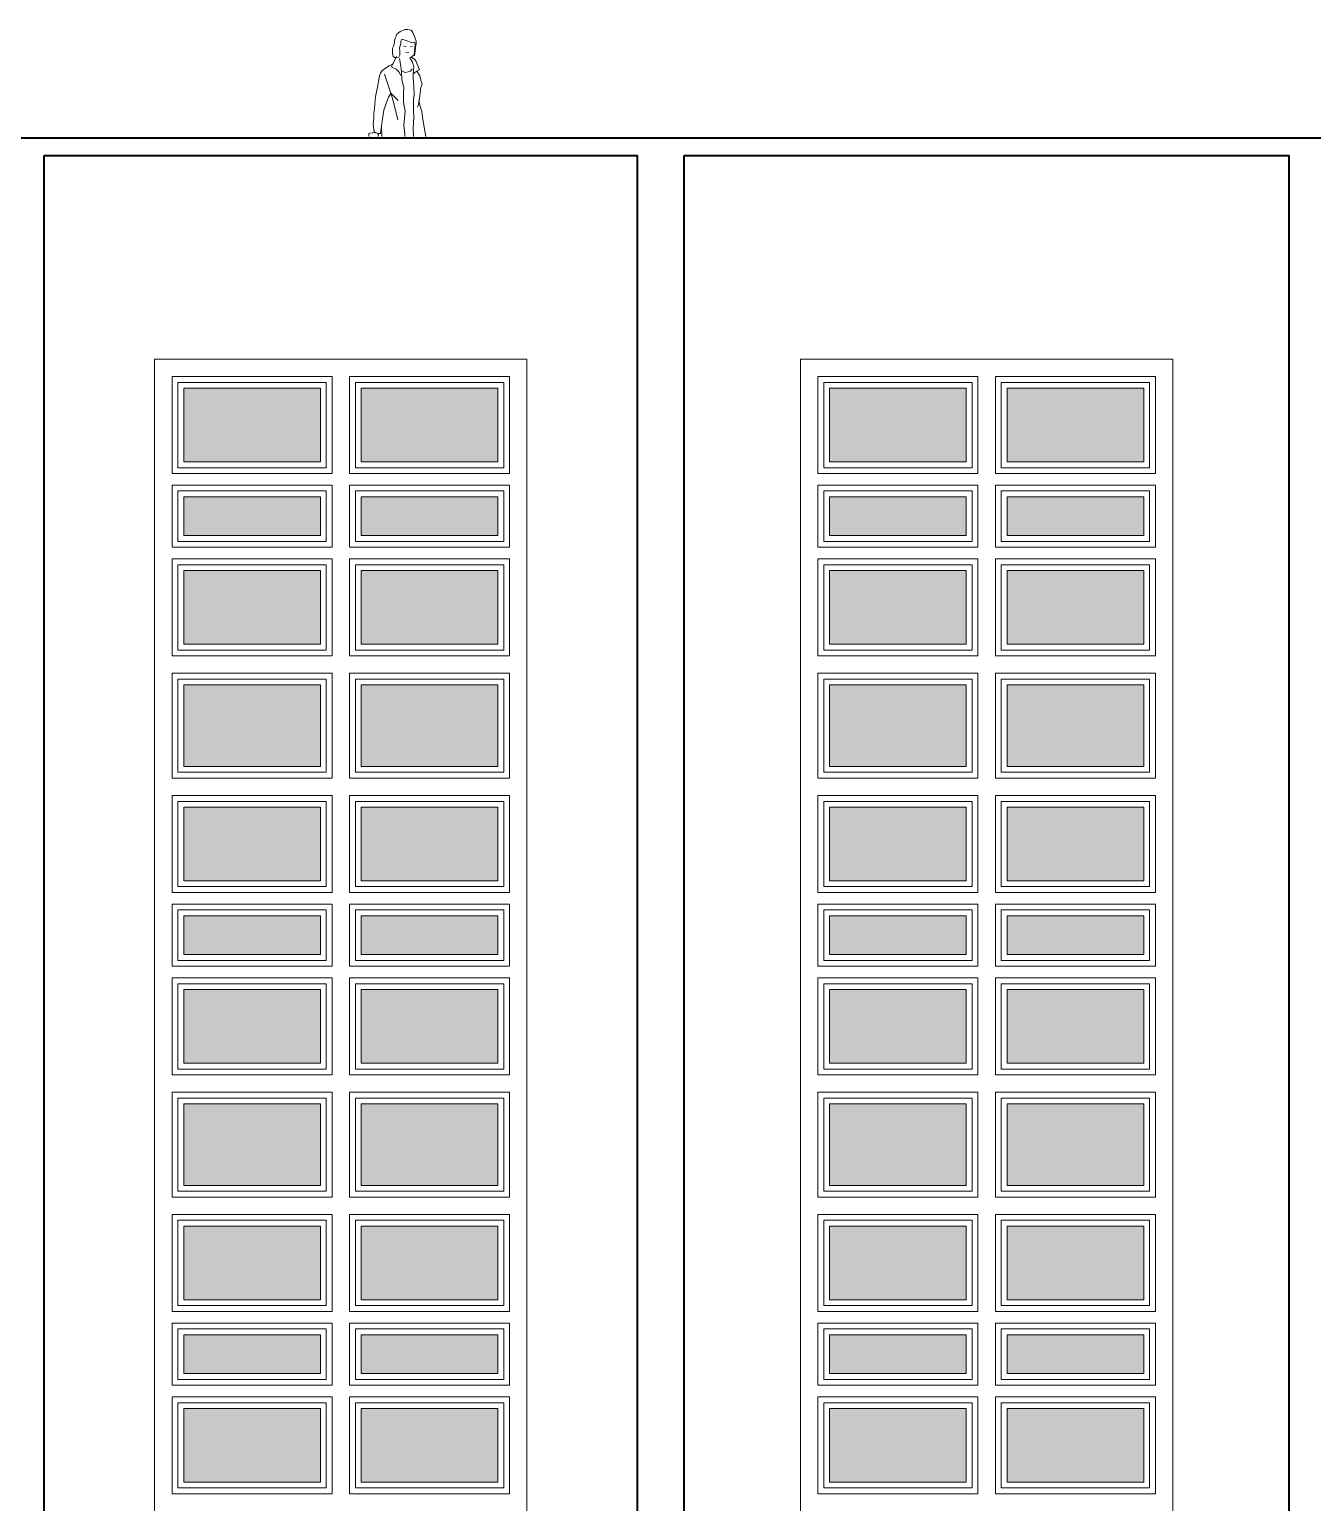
# Model space of a CAD drawing. Extents: x 1009 to 1343, y -172900 to 201.
# Drawn here: x 1243.58 to 1254.6, y -85.75 to -73.09 of the extents above; entities that cross this region are included whole.
import ezdxf

# ---------------------------------------------------------------- set-up
doc = ezdxf.new("R2010")
doc.units = 0
doc.header["$LTSCALE"] = 0.5
for name, color, linetype, lineweight in [('Carpintería', 55, 'CONTINUOUS', 20), ('Muros corte', 7, 'CONTINUOUS', 40), ('Punta 015', 64, 'CONTINUOUS', 13), ('Vidrios', 147, 'CONTINUOUS', 13)]:
    doc.layers.add(name, color=color, linetype=linetype, lineweight=lineweight)

msp = doc.modelspace()

# ---------------------------------------------------------------- hatches: boundary and pattern name
at = {"layer": 'Vidrios'}
h = msp.add_hatch(color=256, dxfattribs=at)
h.dxf.hatch_style = 1
h.paths.add_polyline_path([(1246.077, -76.173), (1244.902, -76.173), (1244.902, -76.806), (1246.077, -76.806)])
h.paths.add_polyline_path([(1247.602, -76.173), (1246.427, -76.173), (1246.427, -76.806), (1247.602, -76.806)])
h.paths.add_polyline_path([(1246.077, -77.106), (1244.902, -77.106), (1244.902, -77.44), (1246.077, -77.44)])
h.paths.add_polyline_path([(1247.602, -77.106), (1246.427, -77.106), (1246.427, -77.44), (1247.602, -77.44)])
h.paths.add_polyline_path([(1246.077, -77.74), (1244.902, -77.74), (1244.902, -78.373), (1246.077, -78.373)])
h.paths.add_polyline_path([(1247.602, -77.74), (1246.427, -77.74), (1246.427, -78.373), (1247.602, -78.373)])
h = msp.add_hatch(color=256, dxfattribs=at)
h.dxf.hatch_style = 1
h.paths.add_polyline_path([(1251.627, -76.173), (1250.452, -76.173), (1250.452, -76.806), (1251.627, -76.806)])
h.paths.add_polyline_path([(1253.152, -76.173), (1251.977, -76.173), (1251.977, -76.806), (1253.152, -76.806)])
h.paths.add_polyline_path([(1251.627, -77.106), (1250.452, -77.106), (1250.452, -77.44), (1251.627, -77.44)])
h.paths.add_polyline_path([(1253.152, -77.106), (1251.977, -77.106), (1251.977, -77.44), (1253.152, -77.44)])
h.paths.add_polyline_path([(1251.627, -77.74), (1250.452, -77.74), (1250.452, -78.373), (1251.627, -78.373)])
h.paths.add_polyline_path([(1253.152, -77.74), (1251.977, -77.74), (1251.977, -78.373), (1253.152, -78.373)])
h = msp.add_hatch(color=256, dxfattribs=at)
h.dxf.hatch_style = 1
h.paths.add_polyline_path([(1246.077, -78.723), (1244.902, -78.723), (1244.902, -79.423), (1246.077, -79.423)])
h.paths.add_polyline_path([(1247.602, -78.723), (1246.427, -78.723), (1246.427, -79.423), (1247.602, -79.423)])
h.paths.add_polyline_path([(1246.077, -79.773), (1244.902, -79.773), (1244.902, -80.406), (1246.077, -80.406)])
h.paths.add_polyline_path([(1247.602, -79.773), (1246.427, -79.773), (1246.427, -80.406), (1247.602, -80.406)])
h.paths.add_polyline_path([(1246.077, -80.706), (1244.902, -80.706), (1244.902, -81.04), (1246.077, -81.04)])
h.paths.add_polyline_path([(1247.602, -80.706), (1246.427, -80.706), (1246.427, -81.04), (1247.602, -81.04)])
h.paths.add_polyline_path([(1246.077, -81.34), (1244.902, -81.34), (1244.902, -81.973), (1246.077, -81.973)])
h.paths.add_polyline_path([(1247.602, -81.34), (1246.427, -81.34), (1246.427, -81.973), (1247.602, -81.973)])
h = msp.add_hatch(color=256, dxfattribs=at)
h.dxf.hatch_style = 1
h.paths.add_polyline_path([(1251.627, -78.723), (1250.452, -78.723), (1250.452, -79.423), (1251.627, -79.423)])
h.paths.add_polyline_path([(1253.152, -78.723), (1251.977, -78.723), (1251.977, -79.423), (1253.152, -79.423)])
h.paths.add_polyline_path([(1251.627, -79.773), (1250.452, -79.773), (1250.452, -80.406), (1251.627, -80.406)])
h.paths.add_polyline_path([(1253.152, -79.773), (1251.977, -79.773), (1251.977, -80.406), (1253.152, -80.406)])
h.paths.add_polyline_path([(1251.627, -80.706), (1250.452, -80.706), (1250.452, -81.04), (1251.627, -81.04)])
h.paths.add_polyline_path([(1253.152, -80.706), (1251.977, -80.706), (1251.977, -81.04), (1253.152, -81.04)])
h.paths.add_polyline_path([(1251.627, -81.34), (1250.452, -81.34), (1250.452, -81.973), (1251.627, -81.973)])
h.paths.add_polyline_path([(1253.152, -81.34), (1251.977, -81.34), (1251.977, -81.973), (1253.152, -81.973)])
h = msp.add_hatch(color=256, dxfattribs=at)
h.dxf.hatch_style = 1
h.paths.add_polyline_path([(1246.077, -82.323), (1244.902, -82.323), (1244.902, -83.023), (1246.077, -83.023)])
h.paths.add_polyline_path([(1247.602, -82.323), (1246.427, -82.323), (1246.427, -83.023), (1247.602, -83.023)])
h.paths.add_polyline_path([(1246.077, -83.373), (1244.902, -83.373), (1244.902, -84.006), (1246.077, -84.006)])
h.paths.add_polyline_path([(1247.602, -83.373), (1246.427, -83.373), (1246.427, -84.006), (1247.602, -84.006)])
h.paths.add_polyline_path([(1246.077, -84.306), (1244.902, -84.306), (1244.902, -84.64), (1246.077, -84.64)])
h.paths.add_polyline_path([(1247.602, -84.306), (1246.427, -84.306), (1246.427, -84.64), (1247.602, -84.64)])
h.paths.add_polyline_path([(1246.077, -84.94), (1244.902, -84.94), (1244.902, -85.573), (1246.077, -85.573)])
h.paths.add_polyline_path([(1247.602, -84.94), (1246.427, -84.94), (1246.427, -85.573), (1247.602, -85.573)])
h = msp.add_hatch(color=256, dxfattribs=at)
h.dxf.hatch_style = 1
h.paths.add_polyline_path([(1251.627, -82.323), (1250.452, -82.323), (1250.452, -83.023), (1251.627, -83.023)])
h.paths.add_polyline_path([(1253.152, -82.323), (1251.977, -82.323), (1251.977, -83.023), (1253.152, -83.023)])
h.paths.add_polyline_path([(1251.627, -83.373), (1250.452, -83.373), (1250.452, -84.006), (1251.627, -84.006)])
h.paths.add_polyline_path([(1253.152, -83.373), (1251.977, -83.373), (1251.977, -84.006), (1253.152, -84.006)])
h.paths.add_polyline_path([(1251.627, -84.306), (1250.452, -84.306), (1250.452, -84.64), (1251.627, -84.64)])
h.paths.add_polyline_path([(1253.152, -84.306), (1251.977, -84.306), (1251.977, -84.64), (1253.152, -84.64)])
h.paths.add_polyline_path([(1251.627, -84.94), (1250.452, -84.94), (1250.452, -85.573), (1251.627, -85.573)])
h.paths.add_polyline_path([(1253.152, -84.94), (1251.977, -84.94), (1251.977, -85.573), (1253.152, -85.573)])

# ---------------------------------------------------------------- linework, layer by layer
at = {"layer": 'Carpintería'}
for p, q in [((1244.652, -93.023), (1244.652, -75.923)), ((1247.852, -75.923), (1244.652, -75.923)), ((1247.852, -93.023), (1247.852, -75.923)), ((1250.202, -93.023), (1250.202, -75.923)), ((1253.402, -75.923), (1250.202, -75.923)), ((1253.402, -93.023), (1253.402, -75.923)), ((1244.802, -76.906), (1244.802, -76.073)), ((1244.802, -76.073), (1246.177, -76.073)), ((1244.852, -76.856), (1244.852, -76.123)), ((1244.852, -76.123), (1246.127, -76.123)), ((1244.902, -76.806), (1244.902, -76.173)), ((1244.902, -76.173), (1246.077, -76.173)), ((1246.077, -76.806), (1246.077, -76.173)), ((1246.127, -76.856), (1246.127, -76.123)), ((1246.177, -76.906), (1246.177, -76.073)), ((1246.327, -76.906), (1246.327, -76.073)), ((1246.327, -76.073), (1247.702, -76.073)), ((1246.377, -76.123), (1247.652, -76.123)), ((1246.377, -76.856), (1246.377, -76.123)), ((1246.427, -76.173), (1247.602, -76.173)), ((1246.427, -76.806), (1246.427, -76.173)), ((1247.602, -76.173), (1247.602, -76.806)), ((1247.652, -76.123), (1247.652, -76.856)), ((1247.702, -76.073), (1247.702, -76.906)), ((1250.352, -76.906), (1250.352, -76.073)), ((1250.352, -76.073), (1251.727, -76.073)), ((1250.402, -76.856), (1250.402, -76.123)), ((1250.402, -76.123), (1251.677, -76.123)), ((1250.452, -76.806), (1250.452, -76.173)), ((1250.452, -76.173), (1251.627, -76.173)), ((1251.627, -76.806), (1251.627, -76.173)), ((1251.677, -76.856), (1251.677, -76.123)), ((1251.727, -76.906), (1251.727, -76.073)), ((1251.877, -76.906), (1251.877, -76.073)), ((1251.877, -76.073), (1253.252, -76.073)), ((1251.927, -76.123), (1253.202, -76.123)), ((1251.927, -76.856), (1251.927, -76.123)), ((1251.977, -76.173), (1253.152, -76.173)), ((1251.977, -76.806), (1251.977, -76.173)), ((1253.152, -76.173), (1253.152, -76.806)), ((1253.202, -76.123), (1253.202, -76.856)), ((1253.252, -76.073), (1253.252, -76.906)), ((1246.077, -76.806), (1244.902, -76.806)), ((1247.602, -76.806), (1246.427, -76.806)), ((1251.627, -76.806), (1250.452, -76.806)), ((1253.152, -76.806), (1251.977, -76.806)), ((1246.177, -76.906), (1244.802, -76.906)), ((1246.127, -76.856), (1244.852, -76.856)), ((1247.702, -76.906), (1246.327, -76.906)), ((1247.652, -76.856), (1246.377, -76.856)), ((1251.727, -76.906), (1250.352, -76.906)), ((1251.677, -76.856), (1250.402, -76.856)), ((1253.252, -76.906), (1251.877, -76.906)), ((1253.202, -76.856), (1251.927, -76.856)), ((1244.802, -77.54), (1244.802, -77.006)), ((1244.802, -77.006), (1246.177, -77.006)), ((1244.852, -77.49), (1244.852, -77.056)), ((1244.852, -77.056), (1246.127, -77.056)), ((1246.127, -77.49), (1246.127, -77.056)), ((1246.177, -77.54), (1246.177, -77.006)), ((1246.327, -77.54), (1246.327, -77.006)), ((1246.327, -77.006), (1247.702, -77.006)), ((1246.377, -77.056), (1247.652, -77.056)), ((1246.377, -77.49), (1246.377, -77.056)), ((1247.652, -77.056), (1247.652, -77.49)), ((1247.702, -77.006), (1247.702, -77.54)), ((1250.352, -77.54), (1250.352, -77.006)), ((1250.352, -77.006), (1251.727, -77.006)), ((1250.402, -77.49), (1250.402, -77.056)), ((1250.402, -77.056), (1251.677, -77.056)), ((1251.677, -77.49), (1251.677, -77.056)), ((1251.727, -77.54), (1251.727, -77.006)), ((1251.877, -77.54), (1251.877, -77.006)), ((1251.877, -77.006), (1253.252, -77.006)), ((1251.927, -77.056), (1253.202, -77.056)), ((1251.927, -77.49), (1251.927, -77.056)), ((1253.202, -77.056), (1253.202, -77.49)), ((1253.252, -77.006), (1253.252, -77.54)), ((1244.902, -77.44), (1244.902, -77.106)), ((1244.902, -77.106), (1246.077, -77.106)), ((1246.077, -77.44), (1246.077, -77.106)), ((1246.427, -77.106), (1247.602, -77.106)), ((1246.427, -77.44), (1246.427, -77.106)), ((1247.602, -77.106), (1247.602, -77.44)), ((1250.452, -77.44), (1250.452, -77.106)), ((1250.452, -77.106), (1251.627, -77.106)), ((1251.627, -77.44), (1251.627, -77.106)), ((1251.977, -77.106), (1253.152, -77.106)), ((1251.977, -77.44), (1251.977, -77.106)), ((1253.152, -77.106), (1253.152, -77.44)), ((1246.077, -77.44), (1244.902, -77.44)), ((1247.602, -77.44), (1246.427, -77.44)), ((1251.627, -77.44), (1250.452, -77.44)), ((1253.152, -77.44), (1251.977, -77.44)), ((1246.177, -77.54), (1244.802, -77.54)), ((1246.127, -77.49), (1244.852, -77.49)), ((1247.702, -77.54), (1246.327, -77.54)), ((1247.652, -77.49), (1246.377, -77.49)), ((1251.727, -77.54), (1250.352, -77.54)), ((1251.677, -77.49), (1250.402, -77.49)), ((1253.252, -77.54), (1251.877, -77.54)), ((1253.202, -77.49), (1251.927, -77.49)), ((1244.802, -78.473), (1244.802, -77.64)), ((1244.802, -77.64), (1246.177, -77.64)), ((1244.852, -78.423), (1244.852, -77.69)), ((1244.852, -77.69), (1246.127, -77.69)), ((1246.127, -78.423), (1246.127, -77.69)), ((1246.177, -78.473), (1246.177, -77.64)), ((1246.327, -78.473), (1246.327, -77.64)), ((1246.327, -77.64), (1247.702, -77.64)), ((1246.377, -77.69), (1247.652, -77.69)), ((1246.377, -78.423), (1246.377, -77.69)), ((1247.652, -77.69), (1247.652, -78.423)), ((1247.702, -77.64), (1247.702, -78.473)), ((1250.352, -78.473), (1250.352, -77.64)), ((1250.352, -77.64), (1251.727, -77.64)), ((1250.402, -78.423), (1250.402, -77.69)), ((1250.402, -77.69), (1251.677, -77.69)), ((1251.677, -78.423), (1251.677, -77.69)), ((1251.727, -78.473), (1251.727, -77.64)), ((1251.877, -78.473), (1251.877, -77.64)), ((1251.877, -77.64), (1253.252, -77.64)), ((1251.927, -77.69), (1253.202, -77.69)), ((1251.927, -78.423), (1251.927, -77.69)), ((1253.202, -77.69), (1253.202, -78.423)), ((1253.252, -77.64), (1253.252, -78.473)), ((1244.902, -78.373), (1244.902, -77.74)), ((1244.902, -77.74), (1246.077, -77.74)), ((1246.077, -78.373), (1246.077, -77.74)), ((1246.427, -77.74), (1247.602, -77.74)), ((1246.427, -78.373), (1246.427, -77.74)), ((1247.602, -77.74), (1247.602, -78.373)), ((1250.452, -78.373), (1250.452, -77.74)), ((1250.452, -77.74), (1251.627, -77.74)), ((1251.627, -78.373), (1251.627, -77.74)), ((1251.977, -77.74), (1253.152, -77.74)), ((1251.977, -78.373), (1251.977, -77.74)), ((1253.152, -77.74), (1253.152, -78.373)), ((1246.177, -78.473), (1244.802, -78.473)), ((1246.127, -78.423), (1244.852, -78.423)), ((1246.077, -78.373), (1244.902, -78.373)), ((1247.702, -78.473), (1246.327, -78.473)), ((1247.652, -78.423), (1246.377, -78.423)), ((1247.602, -78.373), (1246.427, -78.373)), ((1251.727, -78.473), (1250.352, -78.473)), ((1251.677, -78.423), (1250.402, -78.423)), ((1251.627, -78.373), (1250.452, -78.373)), ((1253.252, -78.473), (1251.877, -78.473)), ((1253.202, -78.423), (1251.927, -78.423)), ((1253.152, -78.373), (1251.977, -78.373)), ((1244.802, -79.523), (1244.802, -78.623)), ((1244.802, -78.623), (1246.177, -78.623)), ((1244.852, -79.473), (1244.852, -78.673)), ((1244.852, -78.673), (1246.127, -78.673)), ((1244.902, -79.423), (1244.902, -78.723)), ((1244.902, -78.723), (1246.077, -78.723)), ((1246.077, -79.423), (1246.077, -78.723)), ((1246.127, -79.473), (1246.127, -78.673)), ((1246.177, -79.523), (1246.177, -78.623)), ((1246.327, -79.523), (1246.327, -78.623)), ((1246.327, -78.623), (1247.702, -78.623)), ((1246.377, -78.673), (1247.652, -78.673)), ((1246.377, -79.473), (1246.377, -78.673)), ((1246.427, -78.723), (1247.602, -78.723)), ((1246.427, -79.423), (1246.427, -78.723)), ((1247.602, -78.723), (1247.602, -79.423)), ((1247.652, -78.673), (1247.652, -79.473)), ((1247.702, -78.623), (1247.702, -79.523)), ((1250.352, -79.523), (1250.352, -78.623)), ((1250.352, -78.623), (1251.727, -78.623)), ((1250.402, -79.473), (1250.402, -78.673)), ((1250.402, -78.673), (1251.677, -78.673)), ((1250.452, -79.423), (1250.452, -78.723)), ((1250.452, -78.723), (1251.627, -78.723)), ((1251.627, -79.423), (1251.627, -78.723)), ((1251.677, -79.473), (1251.677, -78.673)), ((1251.727, -79.523), (1251.727, -78.623)), ((1251.877, -79.523), (1251.877, -78.623)), ((1251.877, -78.623), (1253.252, -78.623)), ((1251.927, -78.673), (1253.202, -78.673)), ((1251.927, -79.473), (1251.927, -78.673)), ((1251.977, -78.723), (1253.152, -78.723)), ((1251.977, -79.423), (1251.977, -78.723)), ((1253.152, -78.723), (1253.152, -79.423)), ((1253.202, -78.673), (1253.202, -79.473)), ((1253.252, -78.623), (1253.252, -79.523)), ((1246.127, -79.473), (1244.852, -79.473)), ((1246.077, -79.423), (1244.902, -79.423)), ((1247.652, -79.473), (1246.377, -79.473)), ((1247.602, -79.423), (1246.427, -79.423)), ((1251.677, -79.473), (1250.402, -79.473)), ((1251.627, -79.423), (1250.452, -79.423)), ((1253.202, -79.473), (1251.927, -79.473)), ((1253.152, -79.423), (1251.977, -79.423)), ((1246.177, -79.523), (1244.802, -79.523)), ((1247.702, -79.523), (1246.327, -79.523)), ((1251.727, -79.523), (1250.352, -79.523)), ((1253.252, -79.523), (1251.877, -79.523)), ((1244.802, -80.506), (1244.802, -79.673)), ((1244.802, -79.673), (1246.177, -79.673)), ((1244.852, -80.456), (1244.852, -79.723)), ((1244.852, -79.723), (1246.127, -79.723)), ((1246.127, -80.456), (1246.127, -79.723)), ((1246.177, -80.506), (1246.177, -79.673)), ((1246.327, -80.506), (1246.327, -79.673)), ((1246.327, -79.673), (1247.702, -79.673)), ((1246.377, -79.723), (1247.652, -79.723)), ((1246.377, -80.456), (1246.377, -79.723)), ((1247.652, -79.723), (1247.652, -80.456)), ((1247.702, -79.673), (1247.702, -80.506)), ((1250.352, -80.506), (1250.352, -79.673)), ((1250.352, -79.673), (1251.727, -79.673)), ((1250.402, -80.456), (1250.402, -79.723)), ((1250.402, -79.723), (1251.677, -79.723)), ((1251.677, -80.456), (1251.677, -79.723)), ((1251.727, -80.506), (1251.727, -79.673)), ((1251.877, -80.506), (1251.877, -79.673)), ((1251.877, -79.673), (1253.252, -79.673)), ((1251.927, -79.723), (1253.202, -79.723)), ((1251.927, -80.456), (1251.927, -79.723)), ((1253.202, -79.723), (1253.202, -80.456)), ((1253.252, -79.673), (1253.252, -80.506)), ((1244.902, -80.406), (1244.902, -79.773)), ((1244.902, -79.773), (1246.077, -79.773)), ((1246.077, -80.406), (1246.077, -79.773)), ((1246.427, -79.773), (1247.602, -79.773)), ((1246.427, -80.406), (1246.427, -79.773)), ((1247.602, -79.773), (1247.602, -80.406)), ((1250.452, -80.406), (1250.452, -79.773)), ((1250.452, -79.773), (1251.627, -79.773)), ((1251.627, -80.406), (1251.627, -79.773)), ((1251.977, -79.773), (1253.152, -79.773)), ((1251.977, -80.406), (1251.977, -79.773)), ((1253.152, -79.773), (1253.152, -80.406)), ((1246.127, -80.456), (1244.852, -80.456)), ((1246.077, -80.406), (1244.902, -80.406)), ((1247.652, -80.456), (1246.377, -80.456)), ((1247.602, -80.406), (1246.427, -80.406)), ((1251.677, -80.456), (1250.402, -80.456)), ((1251.627, -80.406), (1250.452, -80.406)), ((1253.202, -80.456), (1251.927, -80.456)), ((1253.152, -80.406), (1251.977, -80.406)), ((1246.177, -80.506), (1244.802, -80.506)), ((1244.802, -81.14), (1244.802, -80.606)), ((1244.802, -80.606), (1246.177, -80.606)), ((1246.177, -81.14), (1246.177, -80.606)), ((1247.702, -80.506), (1246.327, -80.506)), ((1246.327, -81.14), (1246.327, -80.606)), ((1246.327, -80.606), (1247.702, -80.606)), ((1247.702, -80.606), (1247.702, -81.14)), ((1251.727, -80.506), (1250.352, -80.506)), ((1250.352, -81.14), (1250.352, -80.606)), ((1250.352, -80.606), (1251.727, -80.606)), ((1251.727, -81.14), (1251.727, -80.606)), ((1253.252, -80.506), (1251.877, -80.506)), ((1251.877, -81.14), (1251.877, -80.606)), ((1251.877, -80.606), (1253.252, -80.606)), ((1253.252, -80.606), (1253.252, -81.14)), ((1244.852, -81.09), (1244.852, -80.656)), ((1244.852, -80.656), (1246.127, -80.656)), ((1244.902, -81.04), (1244.902, -80.706)), ((1244.902, -80.706), (1246.077, -80.706)), ((1246.077, -81.04), (1246.077, -80.706)), ((1246.127, -81.09), (1246.127, -80.656)), ((1246.377, -80.656), (1247.652, -80.656)), ((1246.377, -81.09), (1246.377, -80.656)), ((1246.427, -80.706), (1247.602, -80.706)), ((1246.427, -81.04), (1246.427, -80.706)), ((1247.602, -80.706), (1247.602, -81.04)), ((1247.652, -80.656), (1247.652, -81.09)), ((1250.402, -81.09), (1250.402, -80.656)), ((1250.402, -80.656), (1251.677, -80.656)), ((1250.452, -81.04), (1250.452, -80.706)), ((1250.452, -80.706), (1251.627, -80.706)), ((1251.627, -81.04), (1251.627, -80.706)), ((1251.677, -81.09), (1251.677, -80.656)), ((1251.927, -80.656), (1253.202, -80.656)), ((1251.927, -81.09), (1251.927, -80.656)), ((1251.977, -80.706), (1253.152, -80.706)), ((1251.977, -81.04), (1251.977, -80.706)), ((1253.152, -80.706), (1253.152, -81.04)), ((1253.202, -80.656), (1253.202, -81.09)), ((1246.127, -81.09), (1244.852, -81.09)), ((1246.077, -81.04), (1244.902, -81.04)), ((1247.652, -81.09), (1246.377, -81.09)), ((1247.602, -81.04), (1246.427, -81.04)), ((1251.677, -81.09), (1250.402, -81.09)), ((1251.627, -81.04), (1250.452, -81.04)), ((1253.202, -81.09), (1251.927, -81.09)), ((1253.152, -81.04), (1251.977, -81.04)), ((1246.177, -81.14), (1244.802, -81.14)), ((1244.802, -82.073), (1244.802, -81.24)), ((1244.802, -81.24), (1246.177, -81.24)), ((1246.177, -82.073), (1246.177, -81.24)), ((1247.702, -81.14), (1246.327, -81.14)), ((1246.327, -82.073), (1246.327, -81.24)), ((1246.327, -81.24), (1247.702, -81.24)), ((1247.702, -81.24), (1247.702, -82.073)), ((1251.727, -81.14), (1250.352, -81.14)), ((1250.352, -82.073), (1250.352, -81.24)), ((1250.352, -81.24), (1251.727, -81.24)), ((1251.727, -82.073), (1251.727, -81.24)), ((1253.252, -81.14), (1251.877, -81.14)), ((1251.877, -82.073), (1251.877, -81.24)), ((1251.877, -81.24), (1253.252, -81.24)), ((1253.252, -81.24), (1253.252, -82.073)), ((1244.852, -82.023), (1244.852, -81.29)), ((1244.852, -81.29), (1246.127, -81.29)), ((1244.902, -81.973), (1244.902, -81.34)), ((1244.902, -81.34), (1246.077, -81.34)), ((1246.077, -81.973), (1246.077, -81.34)), ((1246.127, -82.023), (1246.127, -81.29)), ((1246.377, -81.29), (1247.652, -81.29)), ((1246.377, -82.023), (1246.377, -81.29)), ((1246.427, -81.34), (1247.602, -81.34)), ((1246.427, -81.973), (1246.427, -81.34)), ((1247.602, -81.34), (1247.602, -81.973)), ((1247.652, -81.29), (1247.652, -82.023)), ((1250.402, -82.023), (1250.402, -81.29)), ((1250.402, -81.29), (1251.677, -81.29)), ((1250.452, -81.973), (1250.452, -81.34)), ((1250.452, -81.34), (1251.627, -81.34)), ((1251.627, -81.973), (1251.627, -81.34)), ((1251.677, -82.023), (1251.677, -81.29)), ((1251.927, -81.29), (1253.202, -81.29)), ((1251.927, -82.023), (1251.927, -81.29)), ((1251.977, -81.34), (1253.152, -81.34)), ((1251.977, -81.973), (1251.977, -81.34)), ((1253.152, -81.34), (1253.152, -81.973)), ((1253.202, -81.29), (1253.202, -82.023)), ((1246.077, -81.973), (1244.902, -81.973)), ((1247.602, -81.973), (1246.427, -81.973)), ((1251.627, -81.973), (1250.452, -81.973)), ((1253.152, -81.973), (1251.977, -81.973)), ((1246.177, -82.073), (1244.802, -82.073)), ((1246.127, -82.023), (1244.852, -82.023)), ((1247.702, -82.073), (1246.327, -82.073)), ((1247.652, -82.023), (1246.377, -82.023)), ((1251.727, -82.073), (1250.352, -82.073)), ((1251.677, -82.023), (1250.402, -82.023)), ((1253.252, -82.073), (1251.877, -82.073)), ((1253.202, -82.023), (1251.927, -82.023)), ((1244.802, -83.123), (1244.802, -82.223)), ((1244.802, -82.223), (1246.177, -82.223)), ((1244.852, -83.073), (1244.852, -82.273)), ((1244.852, -82.273), (1246.127, -82.273)), ((1246.127, -83.073), (1246.127, -82.273)), ((1246.177, -83.123), (1246.177, -82.223)), ((1246.327, -83.123), (1246.327, -82.223)), ((1246.327, -82.223), (1247.702, -82.223)), ((1246.377, -82.273), (1247.652, -82.273)), ((1246.377, -83.073), (1246.377, -82.273)), ((1247.652, -82.273), (1247.652, -83.073)), ((1247.702, -82.223), (1247.702, -83.123)), ((1250.352, -83.123), (1250.352, -82.223)), ((1250.352, -82.223), (1251.727, -82.223)), ((1250.402, -83.073), (1250.402, -82.273)), ((1250.402, -82.273), (1251.677, -82.273)), ((1251.677, -83.073), (1251.677, -82.273)), ((1251.727, -83.123), (1251.727, -82.223)), ((1251.877, -83.123), (1251.877, -82.223)), ((1251.877, -82.223), (1253.252, -82.223)), ((1251.927, -82.273), (1253.202, -82.273)), ((1251.927, -83.073), (1251.927, -82.273)), ((1253.202, -82.273), (1253.202, -83.073)), ((1253.252, -82.223), (1253.252, -83.123)), ((1244.902, -83.023), (1244.902, -82.323)), ((1244.902, -82.323), (1246.077, -82.323)), ((1246.077, -83.023), (1246.077, -82.323)), ((1246.427, -82.323), (1247.602, -82.323)), ((1246.427, -83.023), (1246.427, -82.323)), ((1247.602, -82.323), (1247.602, -83.023)), ((1250.452, -83.023), (1250.452, -82.323)), ((1250.452, -82.323), (1251.627, -82.323)), ((1251.627, -83.023), (1251.627, -82.323)), ((1251.977, -82.323), (1253.152, -82.323)), ((1251.977, -83.023), (1251.977, -82.323)), ((1253.152, -82.323), (1253.152, -83.023)), ((1246.077, -83.023), (1244.902, -83.023)), ((1247.602, -83.023), (1246.427, -83.023)), ((1251.627, -83.023), (1250.452, -83.023)), ((1253.152, -83.023), (1251.977, -83.023)), ((1246.177, -83.123), (1244.802, -83.123)), ((1246.127, -83.073), (1244.852, -83.073)), ((1247.702, -83.123), (1246.327, -83.123)), ((1247.652, -83.073), (1246.377, -83.073)), ((1251.727, -83.123), (1250.352, -83.123)), ((1251.677, -83.073), (1250.402, -83.073)), ((1253.252, -83.123), (1251.877, -83.123)), ((1253.202, -83.073), (1251.927, -83.073)), ((1244.802, -84.106), (1244.802, -83.273)), ((1244.802, -83.273), (1246.177, -83.273)), ((1246.177, -84.106), (1246.177, -83.273)), ((1246.327, -84.106), (1246.327, -83.273)), ((1246.327, -83.273), (1247.702, -83.273)), ((1247.702, -83.273), (1247.702, -84.106)), ((1250.352, -84.106), (1250.352, -83.273)), ((1250.352, -83.273), (1251.727, -83.273)), ((1251.727, -84.106), (1251.727, -83.273)), ((1251.877, -84.106), (1251.877, -83.273)), ((1251.877, -83.273), (1253.252, -83.273)), ((1253.252, -83.273), (1253.252, -84.106)), ((1244.852, -84.056), (1244.852, -83.323)), ((1244.852, -83.323), (1246.127, -83.323)), ((1244.902, -84.006), (1244.902, -83.373)), ((1244.902, -83.373), (1246.077, -83.373)), ((1246.077, -84.006), (1246.077, -83.373)), ((1246.127, -84.056), (1246.127, -83.323)), ((1246.377, -83.323), (1247.652, -83.323)), ((1246.377, -84.056), (1246.377, -83.323)), ((1246.427, -83.373), (1247.602, -83.373)), ((1246.427, -84.006), (1246.427, -83.373)), ((1247.602, -83.373), (1247.602, -84.006)), ((1247.652, -83.323), (1247.652, -84.056)), ((1250.402, -84.056), (1250.402, -83.323)), ((1250.402, -83.323), (1251.677, -83.323)), ((1250.452, -84.006), (1250.452, -83.373)), ((1250.452, -83.373), (1251.627, -83.373)), ((1251.627, -84.006), (1251.627, -83.373)), ((1251.677, -84.056), (1251.677, -83.323)), ((1251.927, -83.323), (1253.202, -83.323)), ((1251.927, -84.056), (1251.927, -83.323)), ((1251.977, -83.373), (1253.152, -83.373)), ((1251.977, -84.006), (1251.977, -83.373)), ((1253.152, -83.373), (1253.152, -84.006)), ((1253.202, -83.323), (1253.202, -84.056)), ((1246.077, -84.006), (1244.902, -84.006)), ((1247.602, -84.006), (1246.427, -84.006)), ((1251.627, -84.006), (1250.452, -84.006)), ((1253.152, -84.006), (1251.977, -84.006)), ((1246.177, -84.106), (1244.802, -84.106)), ((1246.127, -84.056), (1244.852, -84.056)), ((1247.702, -84.106), (1246.327, -84.106)), ((1247.652, -84.056), (1246.377, -84.056)), ((1251.727, -84.106), (1250.352, -84.106)), ((1251.677, -84.056), (1250.402, -84.056)), ((1253.252, -84.106), (1251.877, -84.106)), ((1253.202, -84.056), (1251.927, -84.056)), ((1244.802, -84.74), (1244.802, -84.206)), ((1244.802, -84.206), (1246.177, -84.206)), ((1244.852, -84.69), (1244.852, -84.256)), ((1244.852, -84.256), (1246.127, -84.256)), ((1246.127, -84.69), (1246.127, -84.256)), ((1246.177, -84.74), (1246.177, -84.206)), ((1246.327, -84.74), (1246.327, -84.206)), ((1246.327, -84.206), (1247.702, -84.206)), ((1246.377, -84.256), (1247.652, -84.256)), ((1246.377, -84.69), (1246.377, -84.256)), ((1247.652, -84.256), (1247.652, -84.69)), ((1247.702, -84.206), (1247.702, -84.74)), ((1250.352, -84.74), (1250.352, -84.206)), ((1250.352, -84.206), (1251.727, -84.206)), ((1250.402, -84.69), (1250.402, -84.256)), ((1250.402, -84.256), (1251.677, -84.256)), ((1251.677, -84.69), (1251.677, -84.256)), ((1251.727, -84.74), (1251.727, -84.206)), ((1251.877, -84.74), (1251.877, -84.206)), ((1251.877, -84.206), (1253.252, -84.206)), ((1251.927, -84.256), (1253.202, -84.256)), ((1251.927, -84.69), (1251.927, -84.256)), ((1253.202, -84.256), (1253.202, -84.69)), ((1253.252, -84.206), (1253.252, -84.74)), ((1244.902, -84.64), (1244.902, -84.306)), ((1244.902, -84.306), (1246.077, -84.306)), ((1246.077, -84.64), (1246.077, -84.306)), ((1246.427, -84.306), (1247.602, -84.306)), ((1246.427, -84.64), (1246.427, -84.306)), ((1247.602, -84.306), (1247.602, -84.64)), ((1250.452, -84.64), (1250.452, -84.306)), ((1250.452, -84.306), (1251.627, -84.306)), ((1251.627, -84.64), (1251.627, -84.306)), ((1251.977, -84.306), (1253.152, -84.306)), ((1251.977, -84.64), (1251.977, -84.306)), ((1253.152, -84.306), (1253.152, -84.64)), ((1246.077, -84.64), (1244.902, -84.64)), ((1247.602, -84.64), (1246.427, -84.64)), ((1251.627, -84.64), (1250.452, -84.64)), ((1253.152, -84.64), (1251.977, -84.64)), ((1246.177, -84.74), (1244.802, -84.74)), ((1246.127, -84.69), (1244.852, -84.69)), ((1247.702, -84.74), (1246.327, -84.74)), ((1247.652, -84.69), (1246.377, -84.69)), ((1251.727, -84.74), (1250.352, -84.74)), ((1251.677, -84.69), (1250.402, -84.69)), ((1253.252, -84.74), (1251.877, -84.74)), ((1253.202, -84.69), (1251.927, -84.69)), ((1244.802, -85.673), (1244.802, -84.84)), ((1244.802, -84.84), (1246.177, -84.84)), ((1244.852, -85.623), (1244.852, -84.89)), ((1244.852, -84.89), (1246.127, -84.89)), ((1246.127, -85.623), (1246.127, -84.89)), ((1246.177, -85.673), (1246.177, -84.84)), ((1246.327, -85.673), (1246.327, -84.84)), ((1246.327, -84.84), (1247.702, -84.84)), ((1246.377, -84.89), (1247.652, -84.89)), ((1246.377, -85.623), (1246.377, -84.89)), ((1247.652, -84.89), (1247.652, -85.623)), ((1247.702, -84.84), (1247.702, -85.673)), ((1250.352, -85.673), (1250.352, -84.84)), ((1250.352, -84.84), (1251.727, -84.84)), ((1250.402, -85.623), (1250.402, -84.89)), ((1250.402, -84.89), (1251.677, -84.89)), ((1251.677, -85.623), (1251.677, -84.89)), ((1251.727, -85.673), (1251.727, -84.84)), ((1251.877, -85.673), (1251.877, -84.84)), ((1251.877, -84.84), (1253.252, -84.84)), ((1251.927, -84.89), (1253.202, -84.89)), ((1251.927, -85.623), (1251.927, -84.89)), ((1253.202, -84.89), (1253.202, -85.623)), ((1253.252, -84.84), (1253.252, -85.673)), ((1244.902, -85.573), (1244.902, -84.94)), ((1244.902, -84.94), (1246.077, -84.94)), ((1246.077, -85.573), (1246.077, -84.94)), ((1246.427, -84.94), (1247.602, -84.94)), ((1246.427, -85.573), (1246.427, -84.94)), ((1247.602, -84.94), (1247.602, -85.573)), ((1250.452, -85.573), (1250.452, -84.94)), ((1250.452, -84.94), (1251.627, -84.94)), ((1251.627, -85.573), (1251.627, -84.94)), ((1251.977, -84.94), (1253.152, -84.94)), ((1251.977, -85.573), (1251.977, -84.94)), ((1253.152, -84.94), (1253.152, -85.573)), ((1246.177, -85.673), (1244.802, -85.673)), ((1246.127, -85.623), (1244.852, -85.623)), ((1246.077, -85.573), (1244.902, -85.573)), ((1247.702, -85.673), (1246.327, -85.673)), ((1247.652, -85.623), (1246.377, -85.623)), ((1247.602, -85.573), (1246.427, -85.573)), ((1251.727, -85.673), (1250.352, -85.673)), ((1251.677, -85.623), (1250.402, -85.623)), ((1251.627, -85.573), (1250.452, -85.573)), ((1253.252, -85.673), (1251.877, -85.673)), ((1253.202, -85.623), (1251.927, -85.623)), ((1253.152, -85.573), (1251.977, -85.573))]:
    msp.add_line(p, q, dxfattribs=at)
at = {"layer": 'Muros corte'}
for p, q in [((1243.452, -74.023), (1260.402, -74.023)), ((1243.702, -97.073), (1243.702, -74.173)), ((1243.702, -74.173), (1248.802, -74.173)), ((1248.802, -97.073), (1248.802, -74.173)), ((1249.202, -97.073), (1249.202, -74.173)), ((1249.202, -74.173), (1254.402, -74.173)), ((1254.402, -97.073), (1254.402, -74.173))]:
    msp.add_line(p, q, dxfattribs=at)
at = {"layer": 'Punta 015'}
for p, q in [((1246.727, -73.149), (1246.718, -73.165)), ((1246.733, -73.132), (1246.727, -73.149)), ((1246.762, -73.109), (1246.733, -73.132)), ((1246.801, -73.091), (1246.762, -73.109)), ((1246.829, -73.091), (1246.801, -73.091)), ((1246.856, -73.096), (1246.829, -73.091)), ((1246.871, -73.117), (1246.856, -73.096)), ((1246.891, -73.164), (1246.871, -73.117)), ((1246.706, -73.234), (1246.695, -73.251)), ((1246.695, -73.251), (1246.696, -73.294)), ((1246.714, -73.204), (1246.706, -73.234)), ((1246.718, -73.165), (1246.714, -73.192)), ((1246.714, -73.192), (1246.714, -73.204)), ((1246.757, -73.248), (1246.767, -73.213)), ((1246.758, -73.276), (1246.757, -73.248)), ((1246.76, -73.31), (1246.758, -73.276)), ((1246.767, -73.213), (1246.768, -73.192)), ((1246.768, -73.192), (1246.777, -73.174)), ((1246.777, -73.174), (1246.814, -73.186)), ((1246.791, -73.235), (1246.814, -73.238)), ((1246.814, -73.186), (1246.841, -73.198)), ((1246.841, -73.198), (1246.86, -73.203)), ((1246.852, -73.237), (1246.869, -73.241)), ((1246.86, -73.203), (1246.879, -73.201)), ((1246.879, -73.201), (1246.887, -73.204)), ((1246.882, -73.309), (1246.889, -73.249)), ((1246.884, -73.317), (1246.894, -73.251)), ((1246.892, -73.217), (1246.887, -73.204)), ((1246.889, -73.249), (1246.892, -73.217)), ((1246.901, -73.191), (1246.891, -73.164)), ((1246.898, -73.223), (1246.894, -73.251)), ((1246.898, -73.223), (1246.901, -73.213)), ((1246.901, -73.213), (1246.901, -73.191)), ((1246.609, -73.441), (1246.668, -73.404)), ((1246.668, -73.404), (1246.705, -73.384)), ((1246.73, -73.324), (1246.688, -73.412)), ((1246.688, -73.412), (1246.727, -73.433)), ((1246.696, -73.294), (1246.702, -73.322)), ((1246.702, -73.322), (1246.716, -73.33)), ((1246.716, -73.33), (1246.732, -73.331)), ((1246.732, -73.331), (1246.75, -73.329)), ((1246.75, -73.329), (1246.76, -73.31)), ((1246.757, -73.341), (1246.765, -73.388)), ((1246.765, -73.388), (1246.773, -73.453)), ((1246.811, -73.287), (1246.838, -73.288)), ((1246.882, -73.309), (1246.844, -73.338)), ((1246.844, -73.338), (1246.864, -73.365)), ((1246.886, -73.346), (1246.858, -73.328)), ((1246.864, -73.365), (1246.879, -73.411)), ((1246.879, -73.411), (1246.875, -73.475)), ((1246.884, -73.317), (1246.882, -73.309)), ((1246.896, -73.36), (1246.886, -73.346)), ((1246.929, -73.437), (1246.896, -73.36)), ((1246.568, -73.587), (1246.575, -73.539)), ((1246.575, -73.539), (1246.584, -73.488)), ((1246.584, -73.488), (1246.594, -73.465)), ((1246.594, -73.465), (1246.609, -73.441)), ((1246.629, -73.476), (1246.68, -73.629)), ((1246.727, -73.433), (1246.75, -73.455)), ((1246.75, -73.455), (1246.769, -73.485)), ((1246.773, -73.453), (1246.776, -73.521)), ((1246.776, -73.521), (1246.795, -73.591)), ((1246.777, -73.447), (1246.806, -73.459)), ((1246.806, -73.459), (1246.832, -73.456)), ((1246.832, -73.456), (1246.851, -73.45)), ((1246.851, -73.45), (1246.865, -73.43)), ((1246.875, -73.475), (1246.875, -73.509)), ((1246.875, -73.509), (1246.879, -73.582)), ((1246.88, -73.469), (1246.889, -73.461)), ((1246.889, -73.461), (1246.906, -73.449)), ((1246.906, -73.449), (1246.929, -73.437)), ((1246.93, -73.489), (1246.906, -73.449)), ((1246.941, -73.526), (1246.93, -73.489)), ((1246.952, -73.558), (1246.941, -73.526)), ((1246.546, -73.698), (1246.554, -73.653)), ((1246.554, -73.653), (1246.568, -73.587)), ((1246.686, -73.636), (1246.663, -73.671)), ((1246.68, -73.629), (1246.701, -73.703)), ((1246.681, -73.639), (1246.746, -73.701)), ((1246.795, -73.591), (1246.79, -73.641)), ((1246.79, -73.641), (1246.791, -73.714)), ((1246.883, -73.654), (1246.878, -73.688)), ((1246.879, -73.582), (1246.883, -73.654)), ((1246.926, -73.699), (1246.93, -73.662)), ((1246.93, -73.662), (1246.937, -73.616)), ((1246.937, -73.616), (1246.938, -73.598)), ((1246.938, -73.598), (1246.952, -73.558)), ((1246.536, -73.813), (1246.543, -73.766)), ((1246.543, -73.766), (1246.546, -73.698)), ((1246.622, -73.785), (1246.611, -73.858)), ((1246.646, -73.718), (1246.622, -73.785)), ((1246.663, -73.671), (1246.646, -73.718)), ((1246.701, -73.703), (1246.743, -73.866)), ((1246.791, -73.714), (1246.805, -73.793)), ((1246.805, -73.793), (1246.794, -73.913)), ((1246.878, -73.688), (1246.877, -73.784)), ((1246.877, -73.784), (1246.879, -73.845)), ((1246.911, -73.758), (1246.921, -73.736)), ((1246.921, -73.736), (1246.926, -73.699)), ((1246.932, -73.741), (1246.923, -73.705)), ((1246.948, -73.796), (1246.932, -73.741)), ((1246.531, -73.903), (1246.536, -73.853)), ((1246.539, -73.97), (1246.531, -73.903)), ((1246.536, -73.853), (1246.536, -73.813)), ((1246.611, -73.858), (1246.594, -73.985)), ((1246.794, -73.913), (1246.802, -73.989)), ((1246.879, -73.845), (1246.875, -73.941)), ((1246.953, -73.847), (1246.948, -73.796)), ((1246.966, -73.914), (1246.953, -73.847)), ((1246.977, -73.98), (1246.966, -73.914)), ((1246.491, -73.988), (1246.503, -73.982)), ((1246.496, -74.01), (1246.491, -73.988)), ((1246.503, -73.982), (1246.526, -73.979)), ((1246.526, -73.979), (1246.551, -73.977)), ((1246.552, -73.98), (1246.539, -73.97)), ((1246.551, -73.977), (1246.569, -73.985)), ((1246.576, -73.984), (1246.552, -73.98)), ((1246.569, -73.985), (1246.575, -73.994)), ((1246.575, -73.994), (1246.571, -74.009)), ((1246.594, -73.985), (1246.576, -73.984)), ((1246.606, -74.006), (1246.602, -73.926)), ((1246.606, -74.01), (1246.606, -74.006)), ((1246.802, -73.989), (1246.802, -74.01)), ((1246.875, -73.941), (1246.877, -74.008)), ((1246.877, -74.008), (1246.877, -74.01)), ((1246.983, -74.01), (1246.977, -73.98))]:
    msp.add_line(p, q, dxfattribs=at)

doc.saveas('drawing.dxf')
